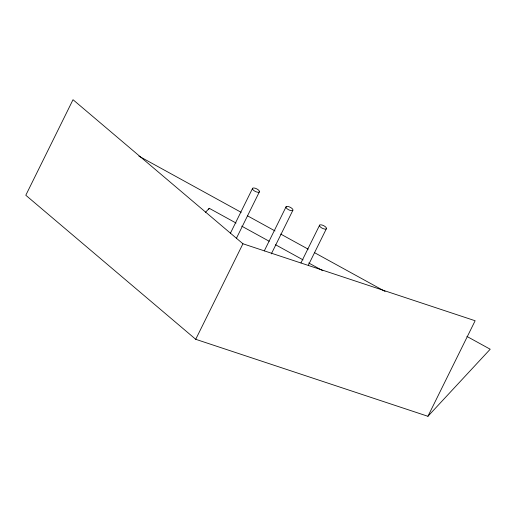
<?xml version="1.0" encoding="UTF-8"?>
<svg xmlns="http://www.w3.org/2000/svg" width="516" height="516" viewBox="0 0 516 516"><rect width="100%" height="100%" fill="white"/><g stroke="black" fill="none" stroke-linecap="round" stroke-linejoin="round"><path stroke-width="0.77" d="M208.541 209.683L209.232 208.296L236.038 223.035M230.42 233.2L252.614 188.282M236.418 238.308L259.322 191.965A3.844 1.471 26.3 0 0 255.194 188.237A3.844 1.471 26.3 0 0 253.395 190.172A3.844 1.471 26.3 0 0 259.322 191.965M195.725 339.302L242.939 243.765L73.02 99.711L25.8 195.248L195.725 339.302L427.925 416.289L490.2 349.222L466.922 336.426M264.282 250.905L286.128 206.703M271.332 253.878L292.83 210.386A3.844 1.471 26.3 0 0 288.702 206.658A3.844 1.471 26.3 0 0 286.902 208.593A3.844 1.471 26.3 0 0 292.83 210.386M300.963 262.908L319.636 225.124M308.368 265.166L326.338 228.807A3.844 1.471 26.3 0 0 322.21 225.073A3.844 1.471 26.3 0 0 320.417 227.008A3.844 1.471 26.3 0 0 326.338 228.807M427.925 416.289L475.139 320.752L242.939 243.765M205.407 212.411L209.232 208.296M138.875 156.103L241.165 212.334M247.519 215.823L275.028 230.949M280.672 234.051L308.187 249.17M314.534 252.666L385.084 291.443M241.681 226.131L269.197 241.256M275.544 244.745L303.06 259.87M308.703 262.973L322.81 270.726"/></g></svg>
